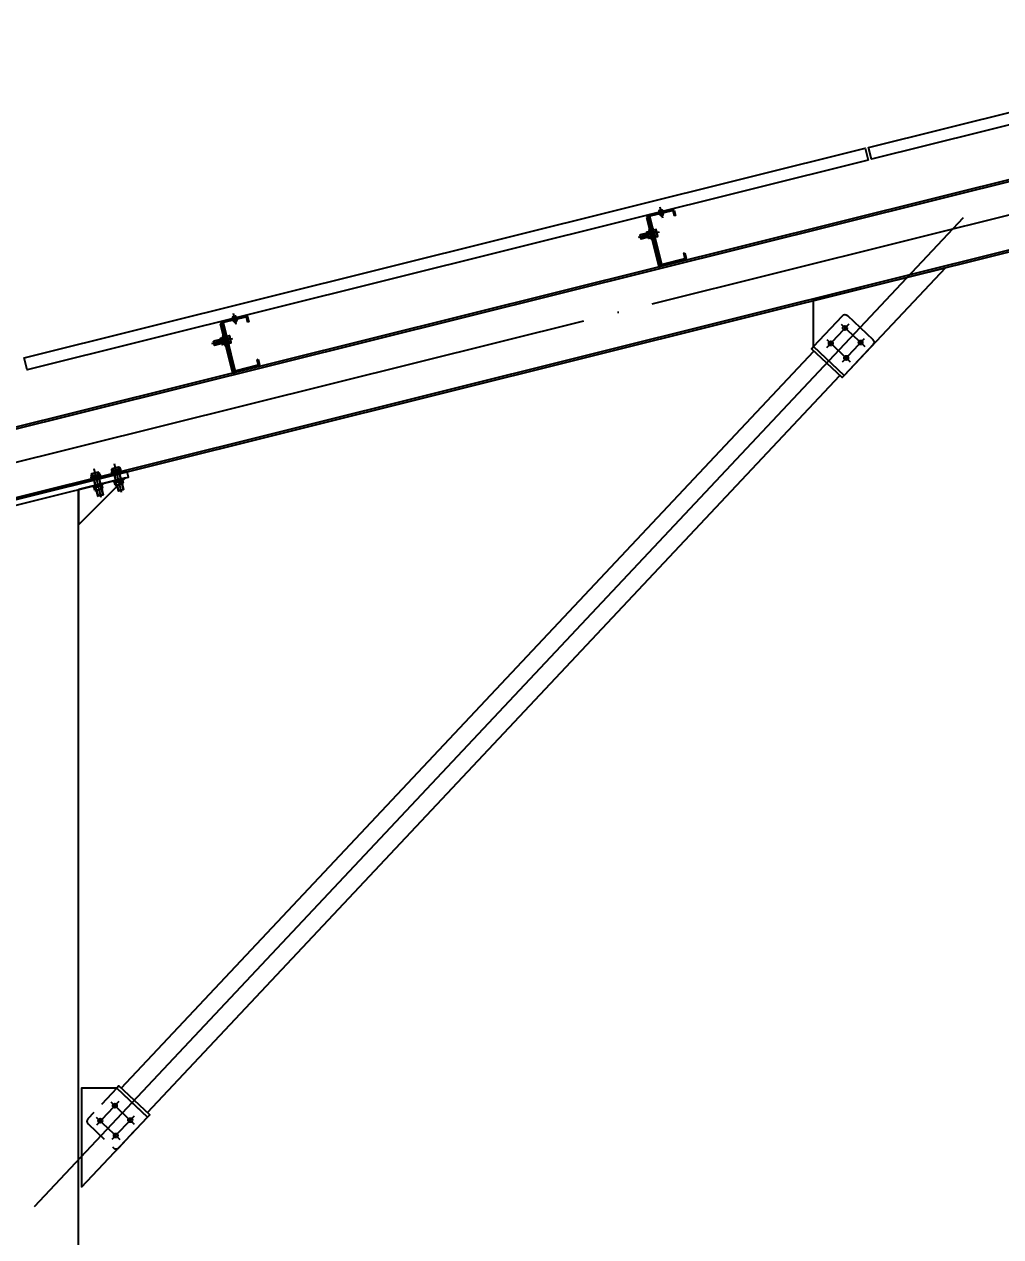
# Model space of a CAD drawing. Header units: millimetres. Extents: x 10297564 to 11610295, y -9287743 to -8409454.
# Drawn here: x 10865779 to 10868556, y -9269240 to -9265792 of the extents above; entities that cross this region are included whole.
import ezdxf

# ---------------------------------------------------------------- set-up
doc = ezdxf.new("R2010")
doc.units = ezdxf.units.MM
doc.header["$LTSCALE"] = 100
for name, pattern in [('CEN', [62, 60, -1, 0, -1]), ('CEN1', [22, 15, -3, 1, -3]), ('HIDDEN2', [4.7625, 3.175, -1.5875])]:
    doc.linetypes.add(name, pattern=pattern)
for name, color, linetype in [('0-TEXT', 7, 'Continuous'), ('BOLT', 210, 'Continuous'), ('CEN', 1, 'CEN1'), ('dim', 7, 'Continuous'), ('H형강', 3, 'Continuous'), ('module', 5, 'Continuous'), ('PLATE', 6, 'Continuous'), ('원형강관', 4, 'Continuous'), ('태양광', 255, 'Continuous')]:
    doc.layers.add(name, color=color, linetype=linetype)
doc.styles.add('돋음', font='Dotum.ttf')
doc.dimstyles.new('NDIM-150', dxfattribs={"dimscale": 75, "dimtxt": 3.5, "dimasz": 1, "dimexe": 2, "dimexo": 1, "dimgap": 1, "dimtad": 1, "dimdec": 0, "dimzin": 0, "dimdsep": 46, "dimtxsty": '돋음', "dimblk": 'dotk', "dimcen": 2, "dimdle": 2, "dimclrd": 4, "dimclre": 4, "dimclrt": 7, "dimadec": 0, "dimazin": 0, "dimtfac": 1, "dimtdec": 0, "dimtix": 1, "dimtmove": 2, "dimatfit": 3, "dimldrblk": 'DIMDOT', "dimfxl": 1, "dimtolj": 1, "dimtzin": 0, "dimlwd": -1, "dimlwe": -1, "dimarcsym": 0})

# ---------------------------------------------------------------- blocks, each defined once
blk = doc.blocks.new('A$C408A3C2D')
at = {"layer": '0-TEXT', "color": 1}
for p, q in [((0.9, 15.4), (0, 8.2)), ((2, 8), (0, 8.2)), ((1.9, 7.4), (0.9, 0)), ((1.9, 7.4), (3.9, 7.2)), ((2.9, 15.4), (2, 8)), ((2.9, 0), (3.9, 7.2))]:
    blk.add_line(p, q, dxfattribs=at)
for points in [[(2.9, 7.3), (2.9, 15.4), (0.9, 15.4)], [(0.9, 8.1), (0.9, 0), (2.9, 0)]]:
    blk.add_lwpolyline(points, dxfattribs=at)
blk = doc.blocks.new('M16-70L-1')
at = {"layer": 'BOLT', "color": 8}
for p, q in [((-50731.9, 395004), (-50729.8, 394998)), ((-50712, 395012.1), (-50730.1, 395005.5)), ((-50707.4, 395006.2), (-50729.8, 394998)), ((-50727.9, 395006.3), (-50725.5, 394999.6)), ((-50725.4, 394997.4), (-50716.8, 394973.9)), ((-50724.4, 394997.7), (-50715.8, 394974.2)), ((-50714.2, 395011.3), (-50711.8, 395004.6)), ((-50711.4, 395002.5), (-50702.8, 394979)), ((-50710.4, 395002.8), (-50701.8, 394979.3)), ((-50709.6, 395012.1), (-50707.4, 395006.2)), ((-50696.5, 394976.2), (-50718.9, 394968)), ((-50716, 394960), (-50718.9, 394968)), ((-50716.1, 394971.9, 0), (-50716.1, 394971.9, 0)), ((-50715.1, 394972.2, 0), (-50715.1, 394972.2, 0)), ((-50711.3, 394960.8), (-50714.5, 394969.6)), ((-50695.5, 394966.5), (-50713.5, 394960)), ((-50712, 394960.5, 0), (-50706.4, 394945.1)), ((-50711, 394960.9, 0), (-50705, 394944.4)), ((-50702.1, 394977, 0), (-50702.1, 394977, 0)), ((-50701.1, 394977.3, 0), (-50701.1, 394977.3, 0)), ((-50697.6, 394965.8), (-50700.8, 394974.6)), ((-50698, 394965.6, 0), (-50692, 394949.2)), ((-50697, 394966, 0), (-50691.3, 394950.5)), ((-50693.6, 394968.1), (-50696.5, 394976.2)), ((-50691.3, 394950.5), (-50706.4, 394945.1)), ((-50706.4, 394945.1), (-50705, 394944.4)), ((-50692, 394949.2), (-50705, 394944.4)), ((-50691.3, 394950.5), (-50692, 394949.2))]:
    blk.add_line(p, q, dxfattribs=at)
for points in [[(-50731.8, 394997.3), (-50731, 394995.3), (-50704.7, 395004.9), (-50705.5, 395006.9)], [(-50722.5, 394971.8), (-50721.8, 394969.8), (-50695.4, 394979.4), (-50696.2, 394981.4)]]:
    blk.add_lwpolyline(points, close=True, dxfattribs=at)
for centre, radius, start, end in [((-50728.8, 395002.2), 3.57, 71.1418, 150.2499), ((-50709.2, 394976.3), 34.6, 97.717, 122.2531), ((-50710.8, 395008.7), 3.57, 69.7253, 148.8334), ((-50714.7, 394963.3), 3.57, 249.7253, 328.8334), ((-50716.3, 394995.8), 34.6, 277.717, 302.2531), ((-50696.7, 394969.9), 3.57, 251.1418, 330.2499)]:
    blk.add_arc(centre, radius, start, end, dxfattribs=at)
at = {"layer": 'CEN'}
blk.add_line((-50725.7, 395021.7), (-50697, 394942.8, 0), dxfattribs=at)
at = {"layer": 'BOLT', "color": 8, "xscale": 1.333333333333333, "yscale": 1.333333333333333, "zscale": 1.333333333333333, "rotation": 289.9875833299714}
blk.add_blockref('A$C408A3C2D', (-50718.8, 394972.2), dxfattribs=at)
blk = doc.blocks.new('M12-50L-1')
at = {"layer": 'CEN', "color": 1, "extrusion": (3.14065e-05, -8.8997e-05, 1)}
blk.add_line((10603646.8, -9122705.5, 0), (10603588.9, -9122726.6, 0), dxfattribs=at)
at = {"layer": '태양광', "extrusion": (3.14065e-05, -8.8997e-05, 1)}
for p, q in [((10603630.5, -9122705.1, 0), (10603621.8, -9122708.2, 0)), ((10603626.3, -9122707.4, 0), (10603622.1, -9122708.9, 0)), ((10603626.7, -9122706.5, 0), (10603626.3, -9122707.4, 0)), ((10603626.3, -9122707.4, 0), (10603629.9, -9122717.3, 0)), ((10603613.6, -9122712, 0), (10603593.2, -9122719.4, 0)), ((10603593.2, -9122719.4, 0), (10603593.6, -9122718.5, 0)), ((10603593.2, -9122719.4, 0), (10603596.8, -9122729.4, 0)), ((10603613.4, -9122711.3, 0), (10603593.6, -9122718.5, 0)), ((10603593.6, -9122718.5, 0), (10603597.7, -9122729.8, 0)), ((10603617.2, -9122721.9, 0), (10603596.8, -9122729.4, 0)), ((10603596.8, -9122729.4, 0), (10603597.7, -9122729.8, 0)), ((10603617.5, -9122722.6, 0), (10603597.7, -9122729.8, 0)), ((10603629.9, -9122717.3, 0), (10603625.7, -9122718.9, 0)), ((10603634.6, -9122716.4, 0), (10603625.9, -9122719.5, 0)), ((10603629.9, -9122717.3, 0), (10603630.8, -9122717.7, 0))]:
    blk.add_line(p, q, dxfattribs=at)
at = {"layer": '태양광', "extrusion": (3.14065e-05, -8.8997e-05, 1), "elevation": 1132.1}
for points in [[(10603612.2, -9122708, -0.414214), (10603612.5, -9122707.3), (10603619.1, -9122704.9, -0.414214), (10603619.7, -9122705.2)], [(10603626.2, -9122723.1, -0.414214), (10603625.9, -9122723.7), (10603619.3, -9122726.1, -0.414214), (10603618.7, -9122725.8), (10603612.2, -9122708)], [(10603621.1, -9122709, -0.414214), (10603620.8, -9122709.6), (10603614.2, -9122712, -0.414214), (10603613.5, -9122711.7)], [(10603637.7, -9122698.7, 0.414214), (10603637.1, -9122698.4), (10603630.5, -9122700.8, 0.414214), (10603630.2, -9122701.4)], [(10603631.6, -9122705.2, 0.414214), (10603632.2, -9122705.5), (10603638.8, -9122703.1, 0.414214), (10603639.1, -9122702.4)], [(10603632.2, -9122705.5, 0.414214), (10603631.9, -9122706.1)], [(10603636.7, -9122719.3, 0.414214), (10603637.4, -9122719.6), (10603643.9, -9122717.2, 0.414214), (10603644.2, -9122716.5), (10603637.7, -9122698.7)], [(10603639.4, -9122703.4, 0.414214), (10603638.8, -9122703.1)], [(10603613.9, -9122712.7, -0.414214), (10603614.2, -9122712)], [(10603624.5, -9122718.4, -0.414214), (10603624.2, -9122719), (10603617.6, -9122721.4, -0.414214), (10603617, -9122721.1)], [(10603617.3, -9122722.1, -0.414214), (10603617.6, -9122721.4)], [(10603620.8, -9122709.6, -0.414214), (10603621.4, -9122709.9)], [(10603624.2, -9122719, -0.414214), (10603624.8, -9122719.3)], [(10603635, -9122714.6, 0.414214), (10603635.6, -9122714.9), (10603642.2, -9122712.5, 0.414214), (10603642.5, -9122711.8)], [(10603635.6, -9122714.9, 0.414214), (10603635.3, -9122715.5)], [(10603642.9, -9122712.8, 0.414214), (10603642.2, -9122712.5)]]:
    blk.add_lwpolyline(points, format="xyb", dxfattribs=at)
for points in [[(10603618.8, -9122699.7), (10603629, -9122727.9), (10603628.1, -9122728.3), (10603617.8, -9122700.1)], [(10603627.4, -9122696.6), (10603637.7, -9122724.8), (10603638.6, -9122724.4), (10603628.3, -9122696.2)]]:
    blk.add_lwpolyline(points, close=True, dxfattribs=at)
blk = doc.blocks.new('C-150X50X20X3.2T')
at = {"layer": '태양광', "color": 6, "extrusion": (3.24347e-05, -8.86228e-05, 1)}
for p, q in [((11610697.1, -9049722.2, -12.4), (11610758.1, -9049700, 0)), ((11610698.5, -9049725.9, -12.4), (11610759.6, -9049703.7, -12.4)), ((11610760.8, -9049704.3, 0), (11610766, -9049718.4, 0)), ((11610764.6, -9049702.9, 0), (11610769.7, -9049717, 0)), ((11610769.7, -9049717, 0), (11610766, -9049718.4, 0)), ((11610742, -9049860.1, -12.4), (11610694.1, -9049728.6, 0)), ((11610745.8, -9049858.8, -12.4), (11610697.9, -9049727.2, 0)), ((11610808.1, -9049837.1, -24.9), (11610747, -9049859.4, -24.9)), ((11610809.5, -9049840.9, -24.9), (11610748.4, -9049863.1, -24.9))]:
    blk.add_line(p, q, dxfattribs=at)
at = {"layer": '태양광', "color": 6}
for p, q in [((11610803.6, -9049821.8, -12.4), (11610807.3, -9049820.4, -12.4)), ((11610803.6, -9049821.8, -12.4), (11610808.7, -9049835.9, -12.4)), ((11610807.3, -9049820.4, -12.4), (11610812.5, -9049834.5, -12.4))]:
    blk.add_line(p, q, dxfattribs=at)
at = {"layer": '태양광', "color": 6, "extrusion": (3.24347e-05, -8.86228e-05, 1)}
for centre, radius, start, end in [((11610698.8, -9049726.8, 1166.2), 5, 110, 200), ((11610759.9, -9049704.6, 1166.2), 5, 20, 110), ((11610759.9, -9049704.6, 1166.2), 1, 20, 110), ((11610698.8, -9049726.8, 1166.2), 1, 110, 200), ((11610746.7, -9049858.4, 1153.7), 5, 200, 290), ((11610746.7, -9049858.4, 1153.7), 1, 200, 290), ((11610807.8, -9049836.1, 1153.7), 1, 290, 20), ((11610807.8, -9049836.1, 1153.7), 5, 290, 20)]:
    blk.add_arc(centre, radius, start, end, dxfattribs=at)
blk = doc.blocks.new('dotk')
blk.add_line((-3, 0), (3, 0))
at = {"const_width": 0.75}
blk.add_lwpolyline([(-0.375, 0, 1), (0.375, 0, 1)], format="xyb", close=True, dxfattribs=at)
blk = doc.blocks.new('*D1118')
at = {"layer": 'defpoints', "color": 0, "linetype": 'ByBlock', "ltscale": 1.8, "transparency": 16777216}
for p in [(10870570.7, -9265546.3), (10868179.9, -9266142.4), (10872757.5, -9268564.5), (10860978.3, -9270299), (10870570.7, -9270299)]:
    blk.add_point(p, dxfattribs=at)
at = {"layer": 'dim', "color": 4, "ltscale": 1.8, "transparency": 16777216}
for p, q in [((10870643.5, -9265528.2), (10872340.4, -9265105)), ((10870645.7, -9270299), (10872978.2, -9270299))]:
    blk.add_line(p, q, dxfattribs=at)
blk.add_arc((10851508.6, -9270299), 21319.6, 0.2017, 13.79844, dxfattribs=at)
at = {"layer": 'dim', "color": 4, "linetype": 'ByBlock', "ltscale": 1.8, "transparency": 16777216, "xscale": 75, "yscale": 75, "zscale": 75}
for p, rotation in [((10872194.9, -9265141.3), 103.899219929037), ((10872828.2, -9270299), 270.1009154271375)]:
    blk.add_blockref('dotk', p, dxfattribs=dict(at, rotation=rotation))
at = {"layer": 'dim', "color": 7, "linetype": 'ByBlock', "ltscale": 1.8, "transparency": 16777216, "insert": (10872874, -9267675.7), "char_height": 262.5, "attachment_point": 5, "rotation": 277.0001, "style": '돋음'}
blk.add_mtext('\\A1;14°', dxfattribs=at)
blk = doc.blocks.new('DIMDOT')
blk.add_line((-1.5, 0), (1.5, 0))
blk.add_circle((0, 0), 0.75)

msp = doc.modelspace()

# ---------------------------------------------------------------- linework, layer by layer
at = {"layer": 'CEN', "linetype": 'CEN'}
for p, q in [((10861548.7, -9268086.9, 5.8), (10870147.1, -9265943.1, 5.8)), ((10865808.6, -9269154, -13.8), (10868449.9, -9266342, -13.8))]:
    msp.add_line(p, q, dxfattribs=at)
at = {"layer": 'CEN', "color": 1}
for p, q in [((10867586.1, -9266311.2, -13.8), (10867593.9, -9266342.4, -13.8)), ((10867586.1, -9266311.2, -13.8), (10867593.9, -9266342.4, -13.8)), ((10866373.2, -9266613.6, -13.8), (10866381, -9266644.8, -13.8))]:
    msp.add_line(p, q, dxfattribs=at)
at = {"layer": 'CEN'}
for p, q in [((10868061.7, -9266711.6, -27.5), (10868124.6, -9266644.5, -27.5)), ((10868102, -9266645.2, -27.5), (10868169.1, -9266708.2, -27.5)), ((10868060.9, -9266688.9, -27.5), (10868128, -9266751.9, -27.5)), ((10868105.4, -9266752.6, -27.5), (10868168.4, -9266685.6, -27.5)), ((10866047.8, -9268855.6, -13.8), (10865984.8, -9268922.6, -13.8)), ((10866025.2, -9268856.3, -13.8), (10866092.2, -9268919.3, -13.8)), ((10865984.1, -9268900, -13.8), (10866051.1, -9268963, -13.8)), ((10866091.5, -9268896.6, -13.8), (10866028.5, -9268963.7, -13.8))]:
    msp.add_line(p, q, dxfattribs=at)
at = {"layer": 'H형강'}
for p, q in [((10861525.1, -9267992.3, 5.8), (10870123.5, -9265848.5, 5.8)), ((10861526.5, -9267997.6, 5.8), (10870124.8, -9265853.8, 5.8)), ((10861572.2, -9268181, 5.8), (10870170.6, -9266037.2, 5.8)), ((10861573.5, -9268186.3, 5.8), (10870171.9, -9266042.5, 5.8))]:
    msp.add_line(p, q, dxfattribs=at)
at = {"layer": 'module', "color": 170, "elevation": -13.8}
for points in [[(10870579.2, -9265580.3), (10868188.3, -9266176.4), (10868179.9, -9266142.4), (10870570.7, -9265546.3)], [(10868178.6, -9266178.8), (10865787.8, -9266774.9), (10865779.4, -9266740.9), (10868170.2, -9266144.8)]]:
    msp.add_lwpolyline(points, close=True, dxfattribs=at)
at = {"layer": 'PLATE'}
for points, elevation in [([(10868110.8, -9266790.7), (10868023.4, -9266708.5), (10868023.4, -9266578.1), (10868398.3, -9266484.6), (10868110.8, -9266790.7)], -27.5), ([(10868110.8, -9266790.7), (10868104.7, -9266797.2), (10868017.2, -9266715.1), (10868023.4, -9266708.5), (10868110.8, -9266790.7)], -27.5), ([(10865933.8, -9267115.6), (10865933.8, -9267215.9), (10866067, -9267082.3), (10865933.8, -9267115.6)], -13.8), ([(10866129.8, -9268899.7), (10866136, -9268893.1), (10866048.5, -9268811), (10866042.3, -9268817.5), (10866129.8, -9268899.7)], -13.8), ([(10865942.3, -9269099.3), (10866129.8, -9268899.7), (10866042.3, -9268817.5), (10865942.3, -9268817.5), (10865942.3, -9269099.3)], -13.8)]:
    msp.add_lwpolyline(points, dxfattribs=dict(at, elevation=elevation))
at = {"layer": 'PLATE', "elevation": -27.5}
msp.add_lwpolyline([(10868023.4, -9266708.5), (10868105.5, -9266621, -0.414214), (10868119.6, -9266620.6), (10868192.5, -9266689.1, -0.414214), (10868193, -9266703.2), (10868110.8, -9266790.7)], format="xyb", close=True, dxfattribs=at)
msp.add_lwpolyline([(10865469.6, -9267214.8), (10865473.5, -9267230.3), (10866075.6, -9267080.2), (10866071.7, -9267064.7)], close=True, dxfattribs=at)
at = {"layer": 'PLATE', "linetype": 'HIDDEN2', "ltscale": 0.2, "elevation": -13.8}
msp.add_lwpolyline([(10866042.3, -9268817.5), (10865960.2, -9268905, 0.414214), (10865960.6, -9268919.1), (10866033.5, -9268987.6, 0.414214), (10866047.7, -9268987.2), (10866129.8, -9268899.7)], format="xyb", close=True, dxfattribs=at)
at = {"layer": 'PLATE'}
for centre in [(10868112.6, -9266655.9, -27.5), (10868072.6, -9266699.9, -27.5), (10868157.4, -9266697.2, -27.5), (10868116.3, -9266741, -27.5), (10866036.8, -9268867.2, -13.8), (10865995.4, -9268909.9, -13.8), (10866080.6, -9268908.3, -13.8), (10866039.5, -9268952, -13.8)]:
    msp.add_circle(centre, 6, dxfattribs=at)
at = {"layer": '원형강관'}
for p, q in [((10866055.2, -9268817.3, -13.8), (10868023.9, -9266721.4, -13.8)), ((10866129.3, -9268886.8, -13.8), (10868098, -9266790.9, -13.8)), ((10865933.8, -9270598.8, -13.8), (10865933.8, -9267115.6, -13.8))]:
    msp.add_line(p, q, dxfattribs=at)
at = {"layer": '태양광'}
for p, q in [((10867586.8, -9266326.3, -13.8), (10867587.5, -9266329.4, -13.8)), ((10867587.2, -9266328.3, -13.8), (10867587.7, -9266328.5, -13.8)), ((10867587.7, -9266328.5, -13.8), (10867592.8, -9266327.3, -13.8)), ((10867587.7, -9266328.5, -13.8), (10867587.9, -9266329.4, -13.8)), ((10867588.6, -9266333.8, -13.8), (10867589.4, -9266336.8, -13.8)), ((10867589, -9266333.7, -13.8), (10867589.8, -9266337, -13.8)), ((10867592.6, -9266324.9, -13.8), (10867593.4, -9266328, -13.8)), ((10867592.8, -9266327.3, -13.8), (10867593.1, -9266326.8, -13.8)), ((10867592.8, -9266327.3, -13.8), (10867593, -9266328.1, -13.8)), ((10867594.1, -9266332.4, -13.8), (10867594.9, -9266335.7, -13.8)), ((10867594.5, -9266332.4, -13.8), (10867595.2, -9266335.3, -13.8)), ((10867589.4, -9266336.8, -13.8), (10867595.2, -9266335.3, -13.8)), ((10867589.8, -9266337, -13.8), (10867589.4, -9266336.8, -13.8)), ((10867589.8, -9266337, -13.8), (10867594.9, -9266335.7, -13.8)), ((10867594.9, -9266335.7, -13.8), (10867595.2, -9266335.3, -13.8)), ((10866373.9, -9266628.7, -13.8), (10866374.7, -9266631.9, -13.8)), ((10866374.4, -9266630.7, -13.8), (10866374.8, -9266630.9, -13.8)), ((10866374.8, -9266630.9, -13.8), (10866379.9, -9266629.7, -13.8)), ((10866374.8, -9266630.9, -13.8), (10866375, -9266631.8, -13.8)), ((10866375.8, -9266636.2, -13.8), (10866376.5, -9266639.2, -13.8)), ((10866376.1, -9266636.1, -13.8), (10866376.9, -9266639.4, -13.8)), ((10866376.5, -9266639.2, -13.8), (10866382.3, -9266637.7, -13.8)), ((10866376.9, -9266639.4, -13.8), (10866376.5, -9266639.2, -13.8)), ((10866376.9, -9266639.4, -13.8), (10866382.1, -9266638.1, -13.8)), ((10866379.7, -9266627.3, -13.8), (10866380.5, -9266630.4, -13.8)), ((10866379.9, -9266629.7, -13.8), (10866380.2, -9266629.2, -13.8)), ((10866379.9, -9266629.7, -13.8), (10866380.2, -9266630.5, -13.8)), ((10866381.2, -9266634.8, -13.8), (10866382.1, -9266638.1, -13.8)), ((10866381.6, -9266634.8, -13.8), (10866382.3, -9266637.7, -13.8)), ((10866382.1, -9266638.1, -13.8), (10866382.3, -9266637.7, -13.8))]:
    msp.add_line(p, q, dxfattribs=at)
at = {"layer": '태양광', "elevation": -13.8}
for points in [[(10867582.4, -9266327.4), (10867597, -9266323.8), (10867596.8, -9266323.3), (10867582.3, -9266326.9), (10867582.4, -9266327.4)], [(10867583.2, -9266330.5), (10867597.7, -9266326.9), (10867597.8, -9266327.4), (10867583.3, -9266331), (10867583.2, -9266330.5)], [(10867593.2, -9266320.1), (10867584, -9266322.4), (10867584, -9266322.4), (10867583.9, -9266322.4), (10867583.9, -9266322.4), (10867583.9, -9266322.5), (10867583.9, -9266322.5), (10867583.8, -9266322.5), (10867583.8, -9266322.5), (10867583.8, -9266322.6), (10867583.8, -9266322.6), (10867583.8, -9266322.6), (10867583.8, -9266322.6), (10867583.8, -9266322.7), (10867583.8, -9266322.7), (10867584.6, -9266326.1), (10867584.7, -9266326.1), (10867584.7, -9266326.2), (10867584.7, -9266326.2), (10867584.7, -9266326.2), (10867584.7, -9266326.2), (10867584.8, -9266326.3), (10867584.8, -9266326.3), (10867584.8, -9266326.3), (10867584.8, -9266326.3), (10867584.9, -9266326.3), (10867584.9, -9266326.3), (10867584.9, -9266326.3)], [(10867596.1, -9266331.9), (10867586.9, -9266334.2), (10867586.9, -9266334.2), (10867586.9, -9266334.2), (10867586.8, -9266334.2), (10867586.8, -9266334.2), (10867586.8, -9266334.2), (10867586.8, -9266334.2), (10867586.7, -9266334.2), (10867586.7, -9266334.2), (10867586.7, -9266334.2), (10867586.7, -9266334.1), (10867586.6, -9266334.1), (10867586.6, -9266334.1), (10867586.6, -9266334.1), (10867585.8, -9266330.7), (10867585.8, -9266330.6), (10867585.8, -9266330.6), (10867585.8, -9266330.6), (10867585.8, -9266330.5), (10867585.8, -9266330.5), (10867585.8, -9266330.5), (10867585.8, -9266330.4), (10867585.8, -9266330.4), (10867585.9, -9266330.4), (10867585.9, -9266330.4), (10867585.9, -9266330.4), (10867586, -9266330.4)], [(10867586.9, -9266325.8), (10867586.9, -9266325.8), (10867586.9, -9266325.8), (10867587, -9266325.8), (10867587, -9266325.7), (10867587, -9266325.7), (10867587, -9266325.7), (10867587, -9266325.7), (10867587.1, -9266325.6), (10867587.1, -9266325.6), (10867587.1, -9266325.6), (10867587.1, -9266325.6), (10867587.1, -9266325.5), (10867587.1, -9266325.5), (10867586.2, -9266322.1), (10867586.2, -9266322.1), (10867586.2, -9266322), (10867586.2, -9266322), (10867586.2, -9266322), (10867586.1, -9266322), (10867586.1, -9266322), (10867586.1, -9266321.9), (10867586.1, -9266321.9), (10867586, -9266321.9), (10867586, -9266321.9), (10867586, -9266321.9), (10867585.9, -9266321.9), (10867585.9, -9266321.9)], [(10867586.4, -9266321.8), (10867586.4, -9266321.8), (10867586.3, -9266321.8), (10867586.3, -9266321.8), (10867586.3, -9266321.9), (10867586.3, -9266321.9), (10867586.3, -9266321.9), (10867586.2, -9266321.9), (10867586.2, -9266321.9), (10867586.2, -9266322), (10867586.2, -9266322), (10867586.2, -9266322), (10867586.2, -9266322.1), (10867586.2, -9266322.1)], [(10867587.1, -9266325.5), (10867587.1, -9266325.5), (10867587.1, -9266325.6), (10867587.1, -9266325.6), (10867587.1, -9266325.6), (10867587.1, -9266325.6), (10867587.2, -9266325.6), (10867587.2, -9266325.7), (10867587.2, -9266325.7), (10867587.3, -9266325.7), (10867587.3, -9266325.7), (10867587.3, -9266325.7), (10867587.3, -9266325.7), (10867587.4, -9266325.7)], [(10867587.9, -9266329.9), (10867587.9, -9266329.9), (10867588, -9266329.9), (10867588, -9266329.9), (10867588, -9266329.9), (10867588.1, -9266329.9), (10867588.1, -9266329.9), (10867588.1, -9266329.9), (10867588.1, -9266329.9), (10867588.2, -9266329.9), (10867588.2, -9266330), (10867588.2, -9266330), (10867588.2, -9266330), (10867588.2, -9266330.1), (10867589.1, -9266333.5), (10867589.1, -9266333.5), (10867589.1, -9266333.5), (10867589.1, -9266333.5), (10867589.1, -9266333.6), (10867589, -9266333.6), (10867589, -9266333.6), (10867589, -9266333.7), (10867589, -9266333.7), (10867589, -9266333.7), (10867589, -9266333.7), (10867588.9, -9266333.7), (10867588.9, -9266333.7), (10867588.9, -9266333.8)], [(10867588.2, -9266330.1), (10867588.2, -9266330), (10867588.2, -9266330), (10867588.2, -9266330), (10867588.2, -9266329.9), (10867588.2, -9266329.9), (10867588.2, -9266329.9), (10867588.2, -9266329.9), (10867588.3, -9266329.8), (10867588.3, -9266329.8), (10867588.3, -9266329.8), (10867588.3, -9266329.8), (10867588.4, -9266329.8), (10867588.4, -9266329.8)], [(10867589.4, -9266333.6), (10867589.3, -9266333.6), (10867589.3, -9266333.6), (10867589.3, -9266333.6), (10867589.2, -9266333.6), (10867589.2, -9266333.6), (10867589.2, -9266333.6), (10867589.2, -9266333.6), (10867589.1, -9266333.6), (10867589.1, -9266333.6), (10867589.1, -9266333.5), (10867589.1, -9266333.5), (10867589.1, -9266333.5), (10867589.1, -9266333.5)], [(10867591.7, -9266324.6), (10867591.8, -9266324.6), (10867591.8, -9266324.6), (10867591.8, -9266324.6), (10867591.8, -9266324.5), (10867591.9, -9266324.5), (10867591.9, -9266324.5), (10867591.9, -9266324.5), (10867591.9, -9266324.4), (10867591.9, -9266324.4), (10867591.9, -9266324.4), (10867591.9, -9266324.3), (10867591.9, -9266324.3), (10867591.9, -9266324.3), (10867591.1, -9266320.9), (10867591.1, -9266320.9), (10867591.1, -9266320.8), (10867591, -9266320.8), (10867591, -9266320.8), (10867591, -9266320.8), (10867591, -9266320.7), (10867590.9, -9266320.7), (10867590.9, -9266320.7), (10867590.9, -9266320.7), (10867590.9, -9266320.7), (10867590.8, -9266320.7), (10867590.8, -9266320.7), (10867590.8, -9266320.7)], [(10867591.3, -9266320.6), (10867591.2, -9266320.6), (10867591.2, -9266320.6), (10867591.2, -9266320.6), (10867591.2, -9266320.6), (10867591.1, -9266320.7), (10867591.1, -9266320.7), (10867591.1, -9266320.7), (10867591.1, -9266320.7), (10867591.1, -9266320.8), (10867591.1, -9266320.8), (10867591.1, -9266320.8), (10867591.1, -9266320.9), (10867591.1, -9266320.9)], [(10867591.9, -9266324.3), (10867591.9, -9266324.3), (10867591.9, -9266324.3), (10867592, -9266324.4), (10867592, -9266324.4), (10867592, -9266324.4), (10867592, -9266324.4), (10867592, -9266324.4), (10867592.1, -9266324.5), (10867592.1, -9266324.5), (10867592.1, -9266324.5), (10867592.2, -9266324.5), (10867592.2, -9266324.5), (10867592.2, -9266324.5)], [(10867592.8, -9266328.7), (10867592.8, -9266328.7), (10867592.8, -9266328.7), (10867592.8, -9266328.7), (10867592.9, -9266328.7), (10867592.9, -9266328.7), (10867592.9, -9266328.7), (10867593, -9266328.7), (10867593, -9266328.7), (10867593, -9266328.7), (10867593, -9266328.8), (10867593, -9266328.8), (10867593, -9266328.8), (10867593.1, -9266328.8), (10867593.9, -9266332.2), (10867593.9, -9266332.3), (10867593.9, -9266332.3), (10867593.9, -9266332.3), (10867593.9, -9266332.4), (10867593.9, -9266332.4), (10867593.9, -9266332.4), (10867593.9, -9266332.4), (10867593.8, -9266332.5), (10867593.8, -9266332.5), (10867593.8, -9266332.5), (10867593.8, -9266332.5), (10867593.8, -9266332.5), (10867593.7, -9266332.5)], [(10867593.1, -9266328.8), (10867593.1, -9266328.8), (10867593.1, -9266328.8), (10867593.1, -9266328.8), (10867593.1, -9266328.7), (10867593.1, -9266328.7), (10867593.1, -9266328.7), (10867593.1, -9266328.6), (10867593.1, -9266328.6), (10867593.1, -9266328.6), (10867593.2, -9266328.6), (10867593.2, -9266328.6), (10867593.2, -9266328.6), (10867593.2, -9266328.5)], [(10867594.2, -9266324), (10867594.2, -9266324), (10867594.2, -9266324), (10867594.2, -9266323.9), (10867594.3, -9266323.9), (10867594.3, -9266323.9), (10867594.3, -9266323.9), (10867594.3, -9266323.9), (10867594.3, -9266323.8), (10867594.3, -9266323.8), (10867594.4, -9266323.8), (10867594.4, -9266323.7), (10867594.4, -9266323.7), (10867594.3, -9266323.7), (10867593.5, -9266320.3), (10867593.5, -9266320.3), (10867593.5, -9266320.2), (10867593.5, -9266320.2), (10867593.4, -9266320.2), (10867593.4, -9266320.2), (10867593.4, -9266320.1), (10867593.4, -9266320.1), (10867593.3, -9266320.1), (10867593.3, -9266320.1), (10867593.3, -9266320.1), (10867593.3, -9266320.1), (10867593.2, -9266320.1), (10867593.2, -9266320.1)], [(10867594.2, -9266332.4), (10867594.2, -9266332.4), (10867594.1, -9266332.4), (10867594.1, -9266332.4), (10867594.1, -9266332.4), (10867594.1, -9266332.4), (10867594, -9266332.4), (10867594, -9266332.4), (10867594, -9266332.4), (10867594, -9266332.3), (10867593.9, -9266332.3), (10867593.9, -9266332.3), (10867593.9, -9266332.3), (10867593.9, -9266332.2)], [(10867595.2, -9266328.1), (10867595.2, -9266328.1), (10867595.2, -9266328.1), (10867595.3, -9266328.1), (10867595.3, -9266328.1), (10867595.3, -9266328.1), (10867595.4, -9266328.1), (10867595.4, -9266328.1), (10867595.4, -9266328.1), (10867595.4, -9266328.1), (10867595.4, -9266328.2), (10867595.5, -9266328.2), (10867595.5, -9266328.2), (10867595.5, -9266328.2), (10867596.3, -9266331.6), (10867596.3, -9266331.7), (10867596.3, -9266331.7), (10867596.3, -9266331.7), (10867596.3, -9266331.8), (10867596.3, -9266331.8), (10867596.3, -9266331.8), (10867596.3, -9266331.8), (10867596.3, -9266331.9), (10867596.3, -9266331.9), (10867596.2, -9266331.9), (10867596.2, -9266331.9), (10867596.2, -9266331.9), (10867596.1, -9266331.9)], [(10866369.5, -9266629.8), (10866384.1, -9266626.2), (10866384, -9266625.7), (10866369.4, -9266629.3), (10866369.5, -9266629.8)], [(10866370.3, -9266632.9), (10866384.9, -9266629.3), (10866385, -9266629.8), (10866370.4, -9266633.4), (10866370.3, -9266632.9)], [(10866380.3, -9266622.5), (10866371.1, -9266624.8), (10866371.1, -9266624.8), (10866371.1, -9266624.8), (10866371, -9266624.8), (10866371, -9266624.9), (10866371, -9266624.9), (10866371, -9266624.9), (10866370.9, -9266624.9), (10866370.9, -9266625), (10866370.9, -9266625), (10866370.9, -9266625), (10866370.9, -9266625), (10866370.9, -9266625.1), (10866370.9, -9266625.1), (10866371.8, -9266628.5), (10866371.8, -9266628.5), (10866371.8, -9266628.6), (10866371.8, -9266628.6), (10866371.8, -9266628.6), (10866371.9, -9266628.6), (10866371.9, -9266628.7), (10866371.9, -9266628.7), (10866371.9, -9266628.7), (10866372, -9266628.7), (10866372, -9266628.7), (10866372, -9266628.7), (10866372.1, -9266628.7)], [(10866383.3, -9266634.3), (10866374.1, -9266636.6), (10866374, -9266636.6), (10866374, -9266636.6), (10866374, -9266636.6), (10866373.9, -9266636.6), (10866373.9, -9266636.6), (10866373.9, -9266636.6), (10866373.9, -9266636.6), (10866373.8, -9266636.6), (10866373.8, -9266636.6), (10866373.8, -9266636.5), (10866373.8, -9266636.5), (10866373.8, -9266636.5), (10866373.8, -9266636.5), (10866372.9, -9266633.1), (10866372.9, -9266633), (10866372.9, -9266633), (10866372.9, -9266633), (10866372.9, -9266632.9), (10866372.9, -9266632.9), (10866372.9, -9266632.9), (10866373, -9266632.8), (10866373, -9266632.8), (10866373, -9266632.8), (10866373, -9266632.8), (10866373.1, -9266632.8), (10866373.1, -9266632.8)], [(10866374, -9266628.2), (10866374, -9266628.2), (10866374.1, -9266628.2), (10866374.1, -9266628.2), (10866374.1, -9266628.1), (10866374.1, -9266628.1), (10866374.2, -9266628.1), (10866374.2, -9266628.1), (10866374.2, -9266628), (10866374.2, -9266628), (10866374.2, -9266628), (10866374.2, -9266628), (10866374.2, -9266627.9), (10866374.2, -9266627.9), (10866373.4, -9266624.5), (10866373.3, -9266624.5), (10866373.3, -9266624.4), (10866373.3, -9266624.4), (10866373.3, -9266624.4), (10866373.3, -9266624.4), (10866373.3, -9266624.4), (10866373.2, -9266624.3), (10866373.2, -9266624.3), (10866373.2, -9266624.3), (10866373.1, -9266624.3), (10866373.1, -9266624.3), (10866373.1, -9266624.3), (10866373, -9266624.3)], [(10866373.5, -9266624.2), (10866373.5, -9266624.2), (10866373.5, -9266624.2), (10866373.5, -9266624.2), (10866373.4, -9266624.3), (10866373.4, -9266624.3), (10866373.4, -9266624.3), (10866373.4, -9266624.3), (10866373.4, -9266624.4), (10866373.4, -9266624.4), (10866373.3, -9266624.4), (10866373.3, -9266624.4), (10866373.3, -9266624.5), (10866373.4, -9266624.5)], [(10866374.2, -9266627.9), (10866374.2, -9266627.9), (10866374.2, -9266628), (10866374.2, -9266628), (10866374.3, -9266628), (10866374.3, -9266628), (10866374.3, -9266628), (10866374.3, -9266628.1), (10866374.4, -9266628.1), (10866374.4, -9266628.1), (10866374.4, -9266628.1), (10866374.4, -9266628.1), (10866374.5, -9266628.1), (10866374.5, -9266628.1)], [(10866375, -9266632.3), (10866375.1, -9266632.3), (10866375.1, -9266632.3), (10866375.1, -9266632.3), (10866375.2, -9266632.3), (10866375.2, -9266632.3), (10866375.2, -9266632.3), (10866375.2, -9266632.3), (10866375.3, -9266632.3), (10866375.3, -9266632.4), (10866375.3, -9266632.4), (10866375.3, -9266632.4), (10866375.3, -9266632.4), (10866375.3, -9266632.5), (10866376.2, -9266635.9), (10866376.2, -9266635.9), (10866376.2, -9266635.9), (10866376.2, -9266635.9), (10866376.2, -9266636), (10866376.2, -9266636), (10866376.2, -9266636), (10866376.1, -9266636.1), (10866376.1, -9266636.1), (10866376.1, -9266636.1), (10866376.1, -9266636.1), (10866376.1, -9266636.1), (10866376, -9266636.1), (10866376, -9266636.2)], [(10866375.3, -9266632.5), (10866375.3, -9266632.4), (10866375.3, -9266632.4), (10866375.3, -9266632.4), (10866375.3, -9266632.3), (10866375.3, -9266632.3), (10866375.4, -9266632.3), (10866375.4, -9266632.3), (10866375.4, -9266632.2), (10866375.4, -9266632.2), (10866375.4, -9266632.2), (10866375.5, -9266632.2), (10866375.5, -9266632.2), (10866375.5, -9266632.2)], [(10866376.5, -9266636), (10866376.5, -9266636), (10866376.4, -9266636), (10866376.4, -9266636), (10866376.4, -9266636), (10866376.3, -9266636), (10866376.3, -9266636), (10866376.3, -9266636), (10866376.3, -9266636), (10866376.2, -9266636), (10866376.2, -9266635.9), (10866376.2, -9266635.9), (10866376.2, -9266635.9), (10866376.2, -9266635.9)], [(10866378.9, -9266627), (10866378.9, -9266627), (10866378.9, -9266627), (10866379, -9266627), (10866379, -9266626.9), (10866379, -9266626.9), (10866379, -9266626.9), (10866379, -9266626.9), (10866379, -9266626.8), (10866379.1, -9266626.8), (10866379.1, -9266626.8), (10866379.1, -9266626.7), (10866379.1, -9266626.7), (10866379.1, -9266626.7), (10866378.2, -9266623.3), (10866378.2, -9266623.3), (10866378.2, -9266623.2), (10866378.2, -9266623.2), (10866378.1, -9266623.2), (10866378.1, -9266623.2), (10866378.1, -9266623.1), (10866378.1, -9266623.1), (10866378, -9266623.1), (10866378, -9266623.1), (10866378, -9266623.1), (10866378, -9266623.1), (10866377.9, -9266623.1), (10866377.9, -9266623.1)], [(10866378.4, -9266623), (10866378.4, -9266623), (10866378.3, -9266623), (10866378.3, -9266623), (10866378.3, -9266623), (10866378.3, -9266623.1), (10866378.2, -9266623.1), (10866378.2, -9266623.1), (10866378.2, -9266623.1), (10866378.2, -9266623.2), (10866378.2, -9266623.2), (10866378.2, -9266623.2), (10866378.2, -9266623.3), (10866378.2, -9266623.3)], [(10866379.1, -9266626.7), (10866379.1, -9266626.7), (10866379.1, -9266626.7), (10866379.1, -9266626.8), (10866379.1, -9266626.8), (10866379.1, -9266626.8), (10866379.2, -9266626.8), (10866379.2, -9266626.8), (10866379.2, -9266626.9), (10866379.2, -9266626.9), (10866379.3, -9266626.9), (10866379.3, -9266626.9), (10866379.3, -9266626.9), (10866379.4, -9266626.9)], [(10866379.9, -9266631.1), (10866379.9, -9266631.1), (10866379.9, -9266631.1), (10866380, -9266631.1), (10866380, -9266631.1), (10866380, -9266631.1), (10866380.1, -9266631.1), (10866380.1, -9266631.1), (10866380.1, -9266631.1), (10866380.1, -9266631.1), (10866380.2, -9266631.2), (10866380.2, -9266631.2), (10866380.2, -9266631.2), (10866380.2, -9266631.2), (10866381, -9266634.6), (10866381, -9266634.7), (10866381, -9266634.7), (10866381, -9266634.7), (10866381, -9266634.8), (10866381, -9266634.8), (10866381, -9266634.8), (10866381, -9266634.8), (10866381, -9266634.9), (10866381, -9266634.9), (10866380.9, -9266634.9), (10866380.9, -9266634.9), (10866380.9, -9266634.9), (10866380.9, -9266634.9)], [(10866380.2, -9266631.2), (10866380.2, -9266631.2), (10866380.2, -9266631.2), (10866380.2, -9266631.2), (10866380.2, -9266631.1), (10866380.2, -9266631.1), (10866380.2, -9266631.1), (10866380.2, -9266631), (10866380.2, -9266631), (10866380.3, -9266631), (10866380.3, -9266631), (10866380.3, -9266631), (10866380.3, -9266631), (10866380.4, -9266630.9)], [(10866381.3, -9266626.4), (10866381.3, -9266626.4), (10866381.4, -9266626.4), (10866381.4, -9266626.3), (10866381.4, -9266626.3), (10866381.4, -9266626.3), (10866381.4, -9266626.3), (10866381.5, -9266626.3), (10866381.5, -9266626.2), (10866381.5, -9266626.2), (10866381.5, -9266626.2), (10866381.5, -9266626.1), (10866381.5, -9266626.1), (10866381.5, -9266626.1), (10866380.6, -9266622.7), (10866380.6, -9266622.7), (10866380.6, -9266622.6), (10866380.6, -9266622.6), (10866380.6, -9266622.6), (10866380.6, -9266622.6), (10866380.5, -9266622.5), (10866380.5, -9266622.5), (10866380.5, -9266622.5), (10866380.4, -9266622.5), (10866380.4, -9266622.5), (10866380.4, -9266622.5), (10866380.4, -9266622.5), (10866380.3, -9266622.5)], [(10866381.3, -9266634.8), (10866381.3, -9266634.8), (10866381.3, -9266634.8), (10866381.2, -9266634.8), (10866381.2, -9266634.8), (10866381.2, -9266634.8), (10866381.2, -9266634.8), (10866381.1, -9266634.8), (10866381.1, -9266634.8), (10866381.1, -9266634.7), (10866381.1, -9266634.7), (10866381.1, -9266634.7), (10866381, -9266634.7), (10866381, -9266634.6)], [(10866382.3, -9266630.5), (10866382.3, -9266630.5), (10866382.4, -9266630.5), (10866382.4, -9266630.5), (10866382.4, -9266630.5), (10866382.5, -9266630.5), (10866382.5, -9266630.5), (10866382.5, -9266630.5), (10866382.5, -9266630.5), (10866382.6, -9266630.5), (10866382.6, -9266630.6), (10866382.6, -9266630.6), (10866382.6, -9266630.6), (10866382.6, -9266630.6), (10866383.5, -9266634), (10866383.5, -9266634.1), (10866383.5, -9266634.1), (10866383.5, -9266634.1), (10866383.5, -9266634.2), (10866383.5, -9266634.2), (10866383.4, -9266634.2), (10866383.4, -9266634.2), (10866383.4, -9266634.3), (10866383.4, -9266634.3), (10866383.4, -9266634.3), (10866383.3, -9266634.3), (10866383.3, -9266634.3), (10866383.3, -9266634.3)]]:
    msp.add_lwpolyline(points, dxfattribs=at)
at = {"layer": '태양광', "color": 3, "elevation": -18.6}
for points in [[(10867548.8, -9266341.4), (10867583.8, -9266481.7), (10867589.6, -9266480.2), (10867554.6, -9266340), (10867548.8, -9266341.4)], [(10866335.9, -9266643.8), (10866370.9, -9266784.1), (10866376.7, -9266782.6), (10866341.7, -9266642.4), (10866335.9, -9266643.8)]]:
    msp.add_lwpolyline(points, dxfattribs=at)

# ---------------------------------------------------------------- block references
at = {"layer": 'CEN', "linetype": 'CEN', "rotation": 353.9999999847292}
for p in [(266419.2, 947461.7, -13.8), (265206.3, 947159.3, -13.8)]:
    msp.add_blockref('C-150X50X20X3.2T', p, dxfattribs=at)
at = {"layer": 'CEN', "rotation": 353.9999999996497}
for p in [(10875133.5, -9665215.4, -27.5), (10875191.7, -9665200.9, -27.5)]:
    msp.add_blockref('M16-70L-1', p, dxfattribs=at)
at = {"layer": 'module', "linetype": 'CEN', "rotation": 353.9999999847292}
for p in [(1275608, 914729.3, -18.6), (1274395.2, 914426.9, -18.6)]:
    msp.add_blockref('M12-50L-1', p, dxfattribs=at)

# ---------------------------------------------------------------- dimensions: what is measured, and where the dimension line sits
at = {"layer": 'dim', "linetype": 'ByBlock', "ltscale": 1.8}
dim = msp.add_angular_dim_2l(base=(10872757.5, -9268564.5), line1=((10870570.7, -9270299, -13.8), (10860978.3, -9270299, -13.8)), line2=((10868179.9, -9266142.4, -13.8), (10870570.7, -9265546.3, -13.8)), dimstyle='NDIM-150', dxfattribs=at)
dim.commit()
dim.dimension.update_dxf_attribs({"geometry": '*D1118', "text_midpoint": (10872874, -9267675.7, -13.8)})

doc.saveas('drawing.dxf')
